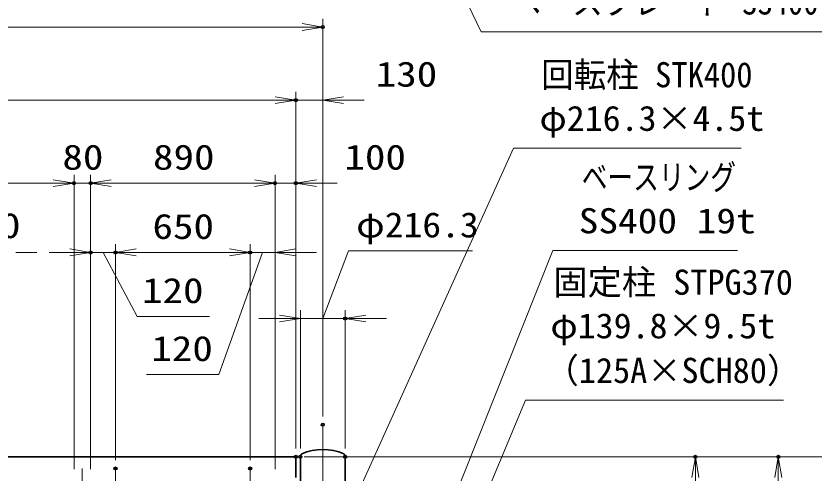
# Model space of a CAD drawing. Units: millimetres at full size. Extents: x -11880 to 11880, y -8400 to 8400.
# Drawn here: x 3508 to 7358, y 1069 to 3271 of the extents above; entities that cross this region are included whole.
import ezdxf
from ezdxf.enums import TextEntityAlignment as Align

# ---------------------------------------------------------------- set-up
doc = ezdxf.new("R2010")
doc.units = ezdxf.units.MM
doc.header["$LTSCALE"] = 30
doc.header["$PDMODE"] = 32
doc.header["$PDSIZE"] = 15
doc.linetypes.add('USER1', pattern=[18, 12, -1.5, 3, -1.5])
for name, color, linetype, lineweight in [('0-1_外形線', 7, 'Continuous', 35), ('0-2_軸線', 200, 'USER1', 15), ('0-4_寸法線', 4, 'Continuous', 18), ('0-5_0', 7, 'Continuous', 18)]:
    doc.layers.add(name, color=color, linetype=linetype, lineweight=lineweight)
doc.layers.add('0-6_Defpoints', color=7, linetype='Continuous')
doc.styles.add('ＭＳ ゴシック', font='')
doc.styles.get('ＭＳ ゴシック').set_extended_font_data('MS Gothic')

# ---------------------------------------------------------------- blocks, each defined once
blk = doc.blocks.new('_Open')
at = {"layer": '0-5_0', "color": 4}
blk.add_line((-30, 5), (0, 0), dxfattribs=at)
blk.add_lwpolyline([(-30, -5), (0, 0), (-30, 0)], dxfattribs=at)
blk = doc.blocks.new('S38')
at = {"layer": '0-4_寸法線'}
for points in [[(5453101.5, 80406376.8), (5399135.1, 80406376.8), (5380351.3, 80445283.7), (5379047, 80447985.4)], [(5380801.6, 80445501.1), (5379047, 80447985.4), (5379901.1, 80445066.4)]]:
    blk.add_lwpolyline(points, dxfattribs=at)
at = {"layer": '0-4_寸法線', "color": 254, "style": 'ＭＳ ゴシック', "width": 0.9}
blk.add_text('ベースプレート SS400 19t', height=3637, dxfattribs=at).set_placement((5403335.1, 80407777.3), align=Align.BOTTOM_LEFT)
blk = doc.blocks.new('S40')
at = {"layer": '0-4_寸法線'}
for points in [[(5436213.9, 80374746.2), (5409463.5, 80374746.2), (5377300.1, 80294043.1), (5376189.4, 80291256.3)], [(5376835.6, 80294228.2), (5376189.4, 80291256.3), (5377764.5, 80293858)]]:
    blk.add_lwpolyline(points, dxfattribs=at)
at = {"layer": '0-4_寸法線', "color": 254, "style": 'ＭＳ ゴシック'}
for s, width, p in [('ベースリング', 0.75, (5413663.5, 80382446.7)), ('SS400 19t', 1.15, (5413231.5, 80376146.7))]:
    blk.add_text(s, height=3637, dxfattribs=dict(at, width=width)).set_placement(p, align=Align.BOTTOM_LEFT)
blk = doc.blocks.new('S42')
at = {"layer": '0-4_寸法線'}
for points in [[(5436756.7, 80389560), (5403785.5, 80389560), (5380749, 80338517.8), (5379514.9, 80335783.4)], [(5380293.3, 80338723.5), (5379514.9, 80335783.4), (5381204.8, 80338312.1)]]:
    blk.add_lwpolyline(points, dxfattribs=at)
at = {"layer": '0-4_寸法線', "color": 254, "style": 'ＭＳ ゴシック'}
for s, width, p in [('回転柱 STK400', 0.95, (5407794.5, 80397260.6)), ('φ216.3×4.5t', 1.05, (5407553.5, 80390960.6))]:
    blk.add_text(s, height=3637, dxfattribs=dict(at, width=width)).set_placement(p, align=Align.BOTTOM_LEFT)
blk = doc.blocks.new('S46')
at = {"layer": '0-4_寸法線'}
for points in [[(5442861.4, 80353122), (5405541.4, 80353122), (5379452.3, 80290654.8), (5378296.1, 80287886.5)], [(5378990.9, 80290847.5), (5378296.1, 80287886.5), (5379913.6, 80290462.1)]]:
    blk.add_lwpolyline(points, dxfattribs=at)
at = {"layer": '0-4_寸法線', "color": 254, "style": 'ＭＳ ゴシック'}
for s, p in [('固定柱 STPG370', (5409550.4, 80367273.7)), ('（125A×SCH80）', (5408289.9, 80354522.5))]:
    blk.add_text(s, height=3637, dxfattribs=at).set_placement(p, align=Align.BOTTOM_LEFT)
at = {"layer": '0-4_寸法線', "color": 254, "style": 'ＭＳ ゴシック', "width": 1.05}
blk.add_text('φ139.8×9.5t', height=3637, dxfattribs=at).set_placement((5409136.6, 80360973.7), align=Align.BOTTOM_LEFT)

msp = doc.modelspace()

# ---------------------------------------------------------------- linework, layer by layer
at = {"layer": '0-1_外形線'}
for p, q in [((4858.04, 1146.63), (858.04, 1146.63)), ((4858.04, 1146.63), (4858.04, 1046.63)), ((4879.89, 1146.63), (4879.89, -628.37)), ((5096.19, -628.37), (5096.19, 1146.63))]:
    msp.add_line(p, q, dxfattribs=at)
for centre, radius, start, end in [((4899.89, 1146.63), 20, 131.40962, 180), ((4988.04, 914.68), 266.94, 67.67999, 112.32001), ((5076.19, 1146.63), 20, 0, 48.59038)]:
    msp.add_arc(centre, radius, start, end, dxfattribs=at)
at = {"layer": '0-2_軸線'}
for p, q in [((4988.04, 1301.2), (4988.04, -1532.84)), ((3828.04, 1090.63), (3828.04, -477.37)), ((3988.04, -477.37), (3988.04, 1090.63)), ((4638.04, -477.37), (4638.04, 1090.63))]:
    msp.add_line(p, q, dxfattribs=at)
at = {"layer": '0-4_寸法線'}
for p, q in [((4988.04, 1341.2), (4988.04, 3257.2)), ((735.04, 3217.2), (4988.04, 3217.2)), ((4858.04, 1186.63), (4858.04, 2905.19)), ((4858.04, 1186.63), (4858.04, 2905.19)), ((4988.04, 1341.2), (4988.04, 2905.19)), ((858.04, 2865.19), (4858.04, 2865.19)), ((4758.04, 2865.19), (4658.04, 2865.19)), ((4988.04, 2865.19), (4858.04, 2865.19)), ((5088.04, 2865.19), (5188.04, 2865.19)), ((3788.04, 1086.63), (3788.04, 2505.19)), ((3788.04, 1086.63), (3788.04, 2505.19)), ((3868.04, 1086.63), (3868.04, 2505.19)), ((3868.04, 1086.63), (3868.04, 2505.19)), ((4758.04, 1086.63), (4758.04, 2505.19)), ((4758.04, 1086.63), (4758.04, 2505.19)), ((4858.04, 1186.63), (4858.04, 2505.19)), ((2898.04, 2465.19), (3788.04, 2465.19)), ((3688.04, 2465.19), (3588.04, 2465.19)), ((3788.04, 2465.19), (3868.04, 2465.19)), ((3868.04, 2465.19), (4758.04, 2465.19)), ((3968.04, 2465.19), (4068.04, 2465.19)), ((4658.04, 2465.19), (4558.04, 2465.19)), ((4758.04, 2465.19), (4858.04, 2465.19)), ((4958.04, 2465.19), (5058.04, 2465.19)), ((3868.04, 1086.63), (3868.04, 2171.37)), ((3988.04, 1130.63), (3988.04, 2171.37)), ((3988.04, 1130.63), (3988.04, 2171.37)), ((4638.04, 1130.63), (4638.04, 2171.37)), ((4638.04, 1130.63), (4638.04, 2171.37)), ((4758.04, 1086.63), (4758.04, 2171.37)), ((3508.04, 2131.37), (3608.04, 2131.37)), ((3768.04, 2131.37), (3668.04, 2131.37)), ((3988.04, 2131.37), (3868.04, 2131.37)), ((4638.04, 2131.37), (3988.04, 2131.37)), ((4088.04, 2131.37), (4188.04, 2131.37)), ((4538.04, 2131.37), (4438.04, 2131.37)), ((4758.04, 2131.37), (4638.04, 2131.37)), ((4858.04, 2131.37), (4958.04, 2131.37)), ((4879.89, 1186.63), (4879.89, 1853.25)), ((5096.19, 1186.63), (5096.19, 1853.25)), ((4779.89, 1813.25), (4679.89, 1813.25)), ((4879.89, 1813.25), (5096.19, 1813.25)), ((5196.19, 1813.25), (5296.19, 1813.25)), ((4898.04, 1146.63), (6825.27, 1146.63)), ((4898.04, 1146.63), (7225.27, 1146.63)), ((4898.04, 1146.63), (7625.27, 1146.63)), ((6785.27, -533.37), (6785.27, 1146.63)), ((7185.27, -653.37), (7185.27, 1146.63))]:
    msp.add_line(p, q, dxfattribs=at)
for points in [[(3928.04, 2131.37), (4092.83, 1822.37), (4441.63, 1822.37)], [(4698.04, 2131.37), (4486.56, 1542.99), (4137.76, 1542.99)], [(4988.04, 1813.25), (5111.47, 2138.71), (5709.87, 2138.71)]]:
    msp.add_lwpolyline(points, dxfattribs=at)
at = {"layer": '0-6_Defpoints'}
for p in [(4988.04, 3217.2), (4858.04, 2865.19), (3788.04, 2465.19), (3868.04, 2465.19), (4758.04, 2465.19), (4858.04, 2465.19), (3868.04, 2131.37), (3988.04, 2131.37), (4638.04, 2131.37), (5096.19, 1813.25), (4988.04, 1301.2), (4858.04, 1146.63), (4858.04, 1146.63), (4879.89, 1146.63), (5096.19, 1146.63), (6785.27, 1146.63), (7185.27, 1146.63), (3988.04, 1090.63), (4638.04, 1090.63)]:
    msp.add_point(p, dxfattribs=at)

# ---------------------------------------------------------------- block references
at = {"layer": '0-4_寸法線'}
for name, p, xscale, yscale in [('S38', (-174218.27, -2677017.73), 0.03333333, 0.03333333), ('_Open', (4988.04, 3217.2), 3.333333, 3.333333), ('S42', (-174218.27, -2677017.73), 0.03333333, 0.03333333), ('_Open', (4858.04, 2865.19), 3.333333, 3.333333), ('_Open', (4858.04, 2865.19), 3.333333, 3.333333), ('S40', (-174218.27, -2677017.73), 0.03333333, 0.03333333), ('_Open', (3788.04, 2465.19), 3.333333, 3.333333), ('_Open', (3788.04, 2465.19), 3.333333, 3.333333), ('_Open', (4758.04, 2465.19), 3.333333, 3.333333), ('_Open', (4758.04, 2465.19), 3.333333, 3.333333), ('_Open', (3868.04, 2131.37), 3.333333, 3.333333), ('_Open', (4638.04, 2131.37), 3.333333, 3.333333), ('_Open', (4638.04, 2131.37), 3.333333, 3.333333), ('S46', (-174218.27, -2677017.73), 0.03333333, 0.03333333), ('_Open', (4879.89, 1813.25), 3.333333, 3.333333)]:
    msp.add_blockref(name, p, dxfattribs=dict(at, xscale=xscale, yscale=yscale))
at = {"layer": '0-4_寸法線', "xscale": 3.333333, "yscale": 3.333333}
for p, rotation in [((4988.04, 2865.19), 180), ((3868.04, 2465.19), 180), ((3868.04, 2465.19), 180), ((4858.04, 2465.19), 180), ((3988.04, 2131.37), 180), ((3988.04, 2131.37), 180), ((4758.04, 2131.37), 180), ((5096.19, 1813.25), 180), ((6785.27, 1146.63), 90), ((7185.27, 1146.63), 90)]:
    msp.add_blockref('_Open', p, dxfattribs=dict(at, rotation=rotation))

# ---------------------------------------------------------------- texts
at = {"layer": '0-4_寸法線', "color": 254, "style": 'ＭＳ ゴシック'}
for s, width, p in [('130', 1.2, (5243.38, 2893.87)), ('80', 1.2, (3732.04, 2493.87)), ('890', 1.2, (4169.04, 2493.87)), ('100', 1.2, (5092.44, 2493.87)), ('@130', 1.2, (3134.24, 2164.06)), ('650', 1.2, (4166.64, 2160.06)), ('φ216.3', 1.1, (5149.07, 2167.4)), ('120', 1.2, (4116.03, 1851.05)), ('120', 1.2, (4160.96, 1571.67))]:
    msp.add_text(s, height=121.2, dxfattribs=dict(at, width=width)).set_placement(p, align=Align.BOTTOM_LEFT)

doc.saveas('drawing.dxf')
